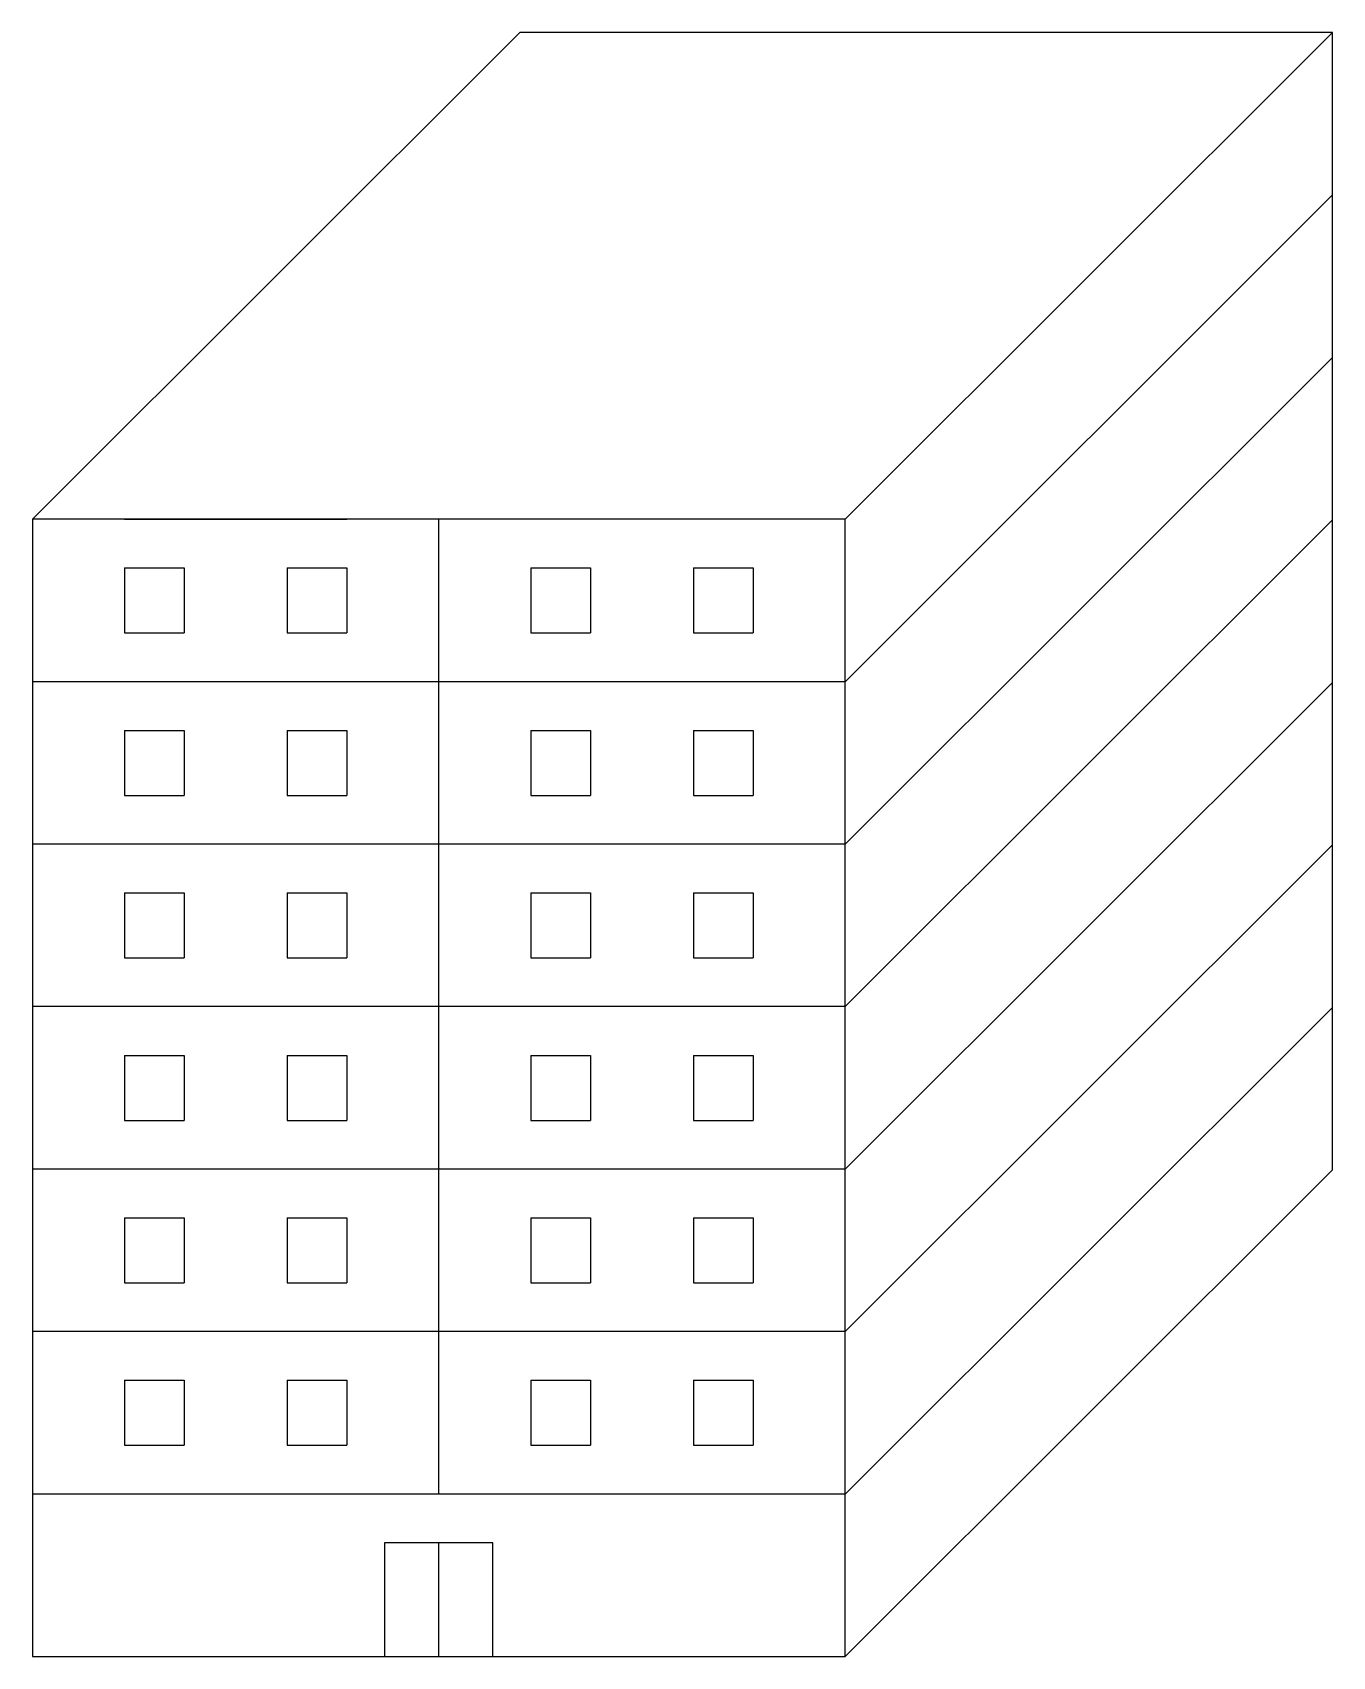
# Model space of a CAD drawing. Header units: millimetres. Extents: x 1506 to 3905, y 1255 to 4254.
import ezdxf

# ---------------------------------------------------------------- set-up
doc = ezdxf.new("R2010")
doc.units = ezdxf.units.MM

msp = doc.modelspace()

# ---------------------------------------------------------------- linework, layer by layer
for p, q in [((2405.2, 4253.9), (1505.6, 3355.2)), ((3905.2, 4253.9), (2405.2, 4253.9)), ((3905.2, 4253.9), (3005.6, 3355.2)), ((3905.2, 2153.9), (3905.2, 4253.9)), ((3905.2, 3953.9), (3005.6, 3055.2)), ((3905.2, 3653.9), (3905.2, 3953.9)), ((3905.2, 3653.9), (3005.6, 2755.2)), ((3905.2, 3353.9), (3905.2, 3653.9)), ((3005.6, 3355.2), (1505.6, 3355.2)), ((1505.6, 3355.2), (1505.6, 1255.2)), ((1505.6, 3355.2), (1505.6, 3355.2)), ((1505.6, 3355.2), (1505.6, 3355.2)), ((1505.6, 3355.2), (1505.6, 3355.2)), ((1505.6, 3355.2), (1505.6, 3265.2)), ((1675.6, 3355.2), (1775.6, 3355.2)), ((1675.6, 3355.2), (1785.6, 3355.2)), ((1775.6, 3355.2), (1985.6, 3355.2)), ((2085.6, 3355.2), (1975.6, 3355.2)), ((1985.6, 3355.2), (2085.6, 3355.2)), ((2255.6, 1555.2), (2255.6, 3355.2)), ((3005.6, 1255.2), (3005.6, 3355.2)), ((3905.2, 3353.9), (3005.6, 2455.2)), ((3905.2, 3053.9), (3905.2, 3353.9)), ((1505.6, 3265.2), (1505.6, 3145.2)), ((1675.6, 3265.2), (1675.6, 3145.2)), ((1675.6, 3265.2), (1785.6, 3265.2)), ((1785.6, 3265.2), (1785.6, 3145.2)), ((1975.6, 3265.2), (1975.6, 3145.2)), ((1975.6, 3265.2), (2085.6, 3265.2)), ((2085.6, 3265.2), (2085.6, 3145.2)), ((2425.6, 3265.2), (2425.6, 3145.2)), ((2425.6, 3265.2), (2535.6, 3265.2)), ((2535.6, 3265.2), (2535.6, 3145.2)), ((2725.6, 3265.2), (2725.6, 3145.2)), ((2725.6, 3265.2), (2835.6, 3265.2)), ((2835.6, 3265.2), (2835.6, 3145.2)), ((1675.6, 3145.2), (1785.6, 3145.2)), ((1975.6, 3145.2), (2085.6, 3145.2)), ((2425.6, 3145.2), (2535.6, 3145.2)), ((2725.6, 3145.2), (2835.6, 3145.2)), ((3005.6, 3055.2), (1505.6, 3055.2)), ((3905.2, 3053.9), (3005.6, 2155.2)), ((3905.2, 2753.9), (3905.2, 3053.9)), ((1675.6, 2965.2), (1785.6, 2965.2)), ((1675.6, 2965.2), (1675.6, 2845.2)), ((1785.6, 2965.2), (1785.6, 2845.2)), ((1975.6, 2965.2), (2085.6, 2965.2)), ((1975.6, 2965.2), (1975.6, 2845.2)), ((2085.6, 2965.2), (2085.6, 2845.2)), ((2425.6, 2965.2), (2425.6, 2845.2)), ((2425.6, 2965.2), (2535.6, 2965.2)), ((2535.6, 2965.2), (2535.6, 2845.2)), ((2725.6, 2965.2), (2725.6, 2845.2)), ((2725.6, 2965.2), (2835.6, 2965.2)), ((2835.6, 2965.2), (2835.6, 2845.2)), ((1675.6, 2845.2), (1785.6, 2845.2)), ((1975.6, 2845.2), (2085.6, 2845.2)), ((2425.6, 2845.2), (2535.6, 2845.2)), ((2725.6, 2845.2), (2835.6, 2845.2)), ((3005.6, 2755.2), (1505.6, 2755.2)), ((3905.2, 2753.9), (3005.6, 1855.2)), ((3905.2, 2453.9), (3905.2, 2753.9)), ((3905.2, 2453.9), (3905.2, 2753.9)), ((3905.2, 2453.9), (3905.2, 2753.9)), ((1675.6, 2665.2), (1785.6, 2665.2)), ((1675.6, 2665.2), (1675.6, 2545.2)), ((1785.6, 2665.2), (1785.6, 2545.2)), ((1975.6, 2665.2), (2085.6, 2665.2)), ((1975.6, 2665.2), (1975.6, 2545.2)), ((2085.6, 2665.2), (2085.6, 2545.2)), ((2425.6, 2665.2), (2425.6, 2545.2)), ((2425.6, 2665.2), (2535.6, 2665.2)), ((2535.6, 2665.2), (2535.6, 2545.2)), ((2725.6, 2665.2), (2725.6, 2545.2)), ((2725.6, 2665.2), (2835.6, 2665.2)), ((2835.6, 2665.2), (2835.6, 2545.2)), ((1675.6, 2545.2), (1785.6, 2545.2)), ((1975.6, 2545.2), (2085.6, 2545.2)), ((2425.6, 2545.2), (2535.6, 2545.2)), ((2725.6, 2545.2), (2835.6, 2545.2)), ((3005.6, 2455.2), (1505.6, 2455.2)), ((3905.2, 2453.9), (3005.6, 1555.2)), ((3905.2, 2153.9), (3905.2, 2453.9)), ((1675.6, 2365.2), (1785.6, 2365.2)), ((1675.6, 2365.2), (1675.6, 2245.2)), ((1675.6, 2365.2), (1675.6, 2245.2)), ((1785.6, 2365.2), (1785.6, 2245.2)), ((1975.6, 2365.2), (2085.6, 2365.2)), ((1975.6, 2365.2), (1975.6, 2245.2)), ((2085.6, 2365.2), (2085.6, 2245.2)), ((2425.6, 2365.2), (2425.6, 2245.2)), ((2425.6, 2365.2), (2535.6, 2365.2)), ((2535.6, 2365.2), (2535.6, 2245.2)), ((2725.6, 2365.2), (2725.6, 2245.2)), ((2725.6, 2365.2), (2835.6, 2365.2)), ((2835.6, 2365.2), (2835.6, 2245.2)), ((1675.6, 2245.2), (1785.6, 2245.2)), ((1975.6, 2245.2), (2085.6, 2245.2)), ((2425.6, 2245.2), (2535.6, 2245.2)), ((2725.6, 2245.2), (2835.6, 2245.2)), ((3005.6, 2155.2), (1505.6, 2155.2)), ((3005.6, 1255.2), (3905.2, 2153.9)), ((1675.6, 2065.2), (1785.6, 2065.2)), ((1675.6, 2065.2), (1675.6, 1945.2)), ((1785.6, 2065.2), (1785.6, 1945.2)), ((1975.6, 2065.2), (1975.6, 1945.2)), ((1975.6, 2065.2), (2085.6, 2065.2)), ((2085.6, 2065.2), (2085.6, 1945.2)), ((2425.6, 2065.2), (2425.6, 1945.2)), ((2425.6, 2065.2), (2535.6, 2065.2)), ((2535.6, 2065.2), (2535.6, 1945.2)), ((2725.6, 2065.2), (2725.6, 1945.2)), ((2725.6, 2065.2), (2835.6, 2065.2)), ((2835.6, 2065.2), (2835.6, 1945.2)), ((1675.6, 1945.2), (1785.6, 1945.2)), ((1975.6, 1945.2), (2085.6, 1945.2)), ((2425.6, 1945.2), (2535.6, 1945.2)), ((2725.6, 1945.2), (2835.6, 1945.2)), ((3005.6, 1855.2), (1505.6, 1855.2)), ((3005.6, 1555.2), (3005.6, 1855.2)), ((1675.6, 1765.2), (1785.6, 1765.2)), ((1675.6, 1765.2), (1675.6, 1645.2)), ((1785.6, 1765.2), (1785.6, 1645.2)), ((1975.6, 1765.2), (2085.6, 1765.2)), ((1975.6, 1765.2), (1975.6, 1645.2)), ((2085.6, 1765.2), (2085.6, 1645.2)), ((2425.6, 1765.2), (2535.6, 1765.2)), ((2425.6, 1765.2), (2425.6, 1645.2)), ((2535.6, 1765.2), (2535.6, 1645.2)), ((2725.6, 1765.2), (2835.6, 1765.2)), ((2725.6, 1765.2), (2725.6, 1645.2)), ((2835.6, 1765.2), (2835.6, 1645.2)), ((1675.6, 1645.2), (1785.6, 1645.2)), ((1975.6, 1645.2), (2085.6, 1645.2)), ((2425.6, 1645.2), (2535.6, 1645.2)), ((2725.6, 1645.2), (2835.6, 1645.2)), ((3005.6, 1555.2), (1505.6, 1555.2)), ((3005.6, 1255.2), (3005.6, 1555.2)), ((2355.6, 1465.2), (2155.6, 1465.2)), ((2155.6, 1465.2), (2155.6, 1255.2)), ((2255.6, 1255.2), (2255.6, 1465.2)), ((2355.6, 1255.2), (2355.6, 1465.2)), ((1505.6, 1255.2), (3005.6, 1255.2)), ((1505.6, 1255.2), (2155.6, 1255.2)), ((2155.6, 1255.2), (2355.6, 1255.2))]:
    msp.add_line(p, q)

doc.saveas('drawing.dxf')
